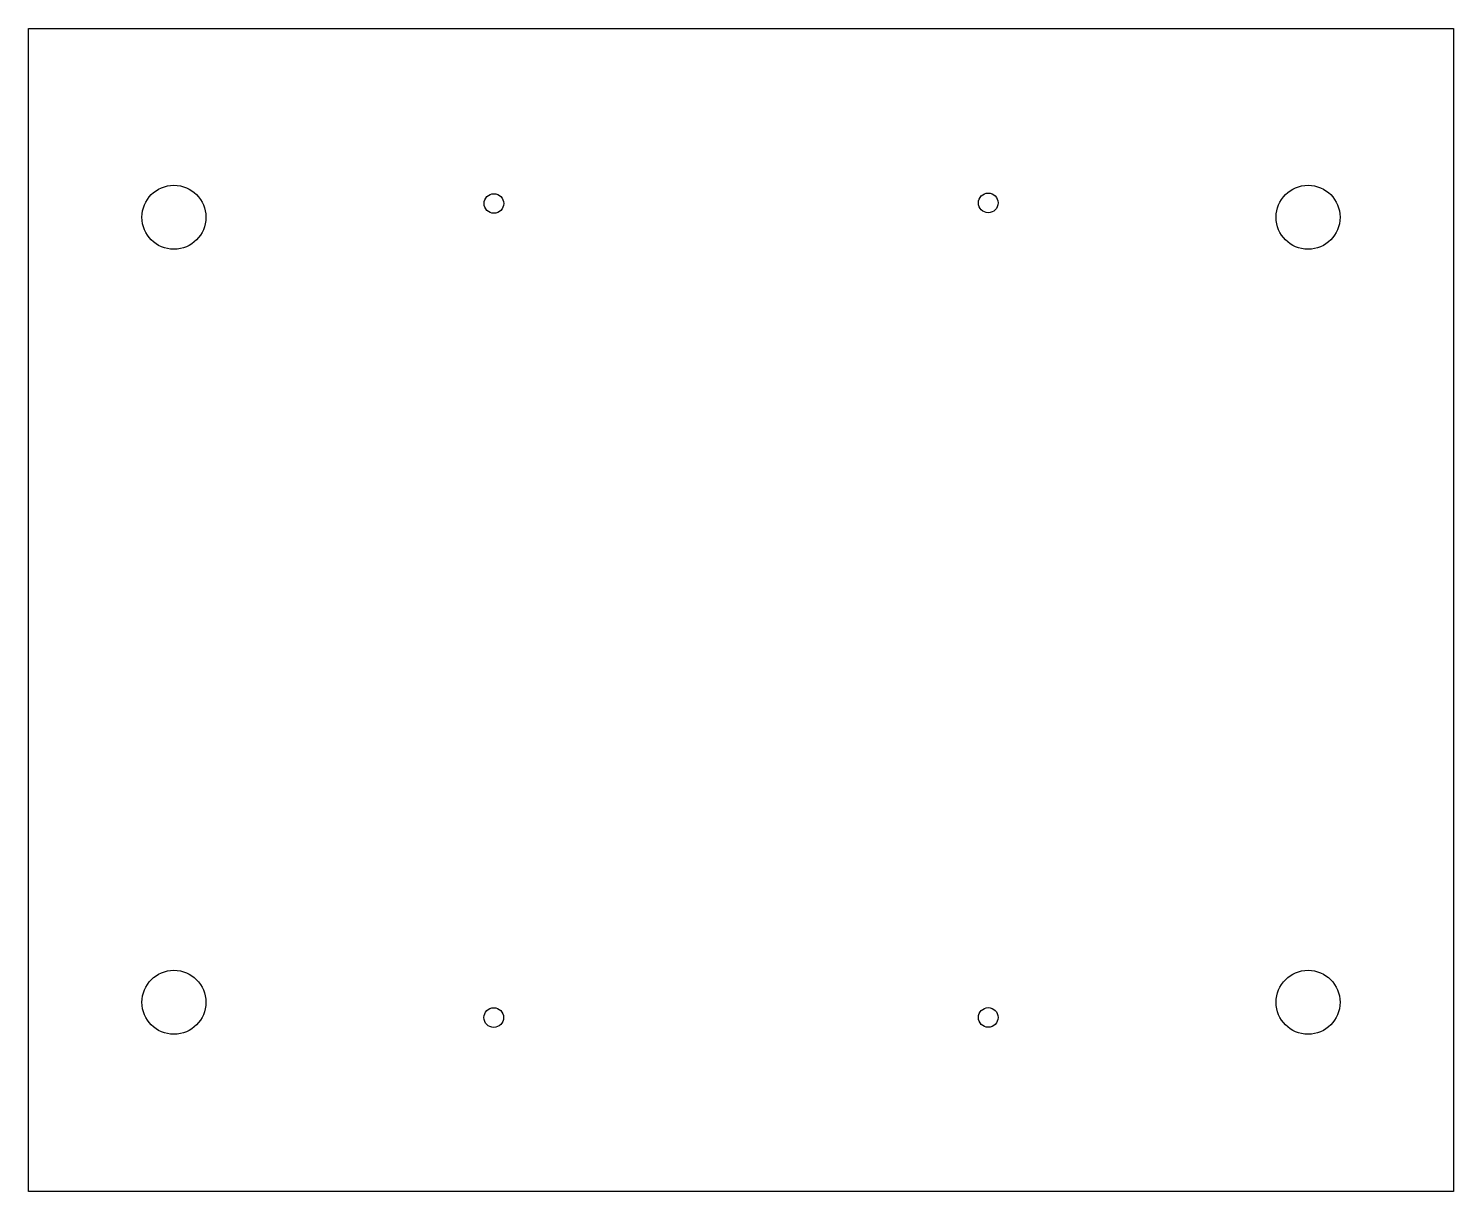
# Model space of a CAD drawing. Header units: millimetres. Extents: x 0 to 490, y -200 to 200.
import ezdxf

# ---------------------------------------------------------------- set-up
doc = ezdxf.new("R2010")
doc.units = ezdxf.units.MM
doc.header["$LTSCALE"] = 10
doc.layers.add('BOLTS', color=6, linetype='Continuous')
doc.layers.add('MEMBERS', color=5, linetype='Continuous')

msp = doc.modelspace()

# ---------------------------------------------------------------- linework, layer by layer
at = {"layer": 'BOLTS', "color": 4, "linetype": 'Continuous'}
for centre, radius in [((50, 135.08), 11), ((160.02, 139.81), 3.38), ((330.02, 140.01), 3.38), ((440, 135.08), 11), ((50, -134.92), 11), ((440, -134.92), 11), ((160, -140.17), 3.38), ((330, -140.15), 3.38)]:
    msp.add_circle(centre, radius, dxfattribs=at)
at = {"layer": 'MEMBERS', "color": 3, "linetype": 'Continuous'}
for p, q in [((0, -200), (0, 200)), ((0, 200), (490, 200)), ((490, 200), (490, -200)), ((490, -200), (0, -200))]:
    msp.add_line(p, q, dxfattribs=at)

doc.saveas('drawing.dxf')
